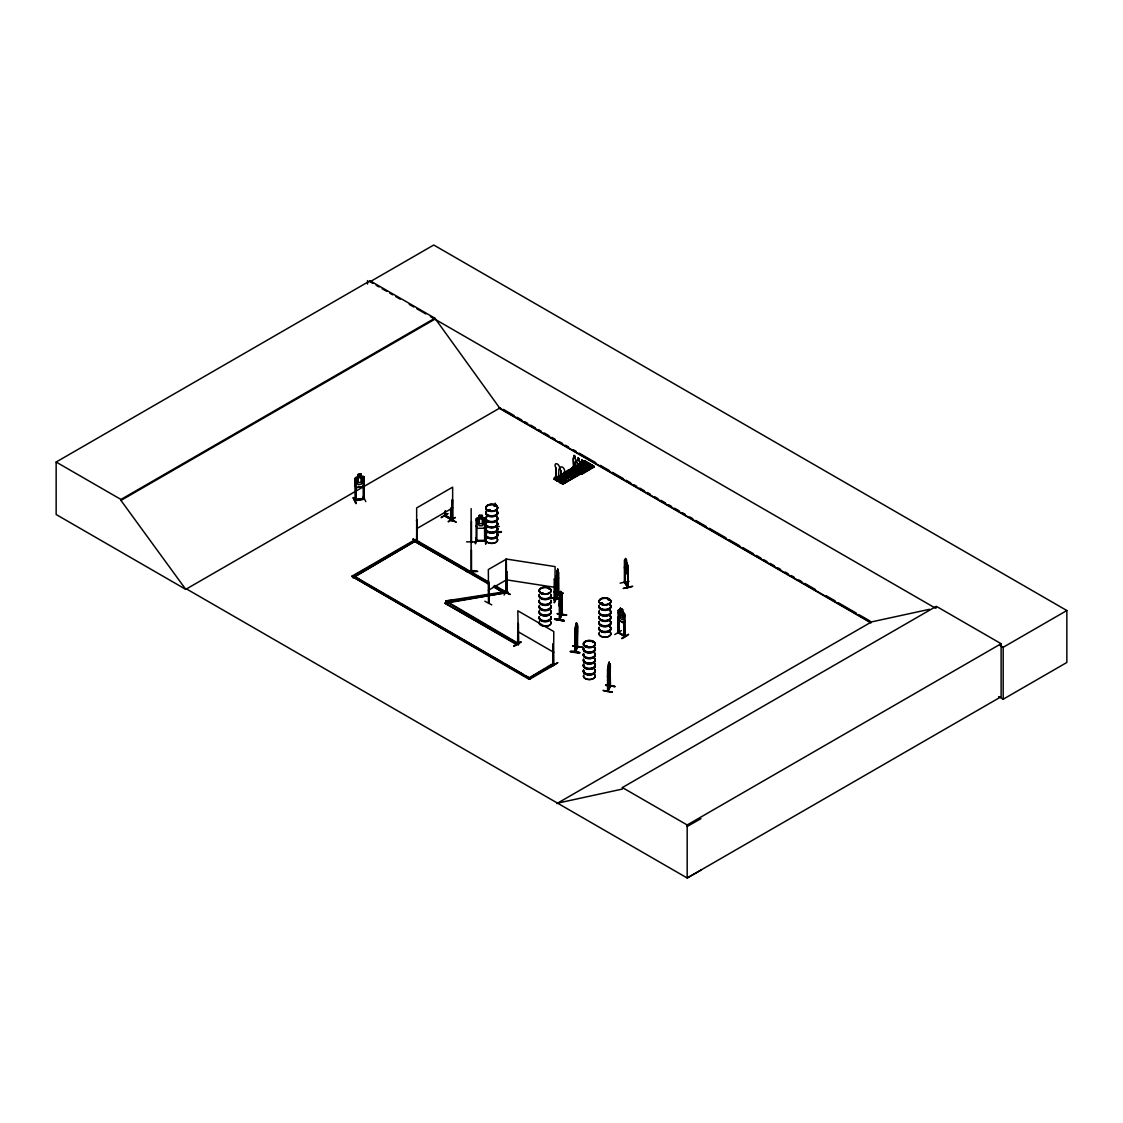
<?xml version="1.0" encoding="UTF-8"?>
<svg xmlns="http://www.w3.org/2000/svg" width="1123" height="1123" viewBox="0 0 1123 1123"><rect width="100%" height="100%" fill="white"/><g stroke="black" fill="none" stroke-linecap="round" stroke-linejoin="round"><path stroke-width="1.5" d="M558.426 592.256L554.004 602.377M556.278 598.306L556.292 575.973M556.84 597.955L556.826 577.11M556.671 597.604L558.791 593.084L558.145 593.491M558.763 593.183L556.629 598.377L556.98 573.348M558.342 479.156L558.945 469.33A3.187 1.853 59.5 0 0 558.945 465.652A3.187 1.853 59.5 0 0 555.731 463.841A3.187 1.853 59.5 0 0 555.731 467.505L555.927 477.429L557.261 477.415L556.376 477.865L556.166 476.461L554.327 477.542L555.225 479.746L571.818 469.961M563.409 482.314L563.886 472.572A3.187 1.853 59.5 0 0 564.027 468.81A3.187 1.853 59.5 0 0 560.812 467A3.187 1.853 59.5 0 0 560.812 470.663L560.868 481.051L562.342 480.405L561.64 483.044L561.893 480.405M563.549 482.23L564.027 472.488M575.187 468.123L575.495 461.623A2.12 1.235 59.5 0 0 575.187 458.717L575.173 456.303M575.271 468.066L575.495 461.623M579.117 470.397L579.524 463.841M582.584 472.39L582.991 465.834A2.12 1.235 59.5 0 0 582.683 462.929M556.292 582.781L556.615 584.802L558.342 577.573M558.229 580.675L558.454 577.587M559.324 604.342L559.577 606.364L561.725 599.177M609.803 673.758C611.151 663.946 607.964 683.191 607.627 675.92M551.688 597.998C576.661 600.973 534.997 595.808 559.535 598.391M551.772 597.717L559.535 598.826M561.079 598.671L560.967 599.331M559.886 619.419L559.858 598.629M559.886 618.661L559.296 619.882L559.324 619.082M562.062 593.899L561.444 615.039M561.486 614.407L562.118 613.888L559.675 619.924L559.998 594.895L559.479 596.018L561.458 591.975L560.91 593.155M574.906 651.944L577.531 646.567M574.948 651.944L574.878 629.694L577.348 624.599M575.538 651.649L576.436 626.311L575.678 632.712M577.713 626.072L577.096 647.213M608.09 690.589L610.407 685.479M610.238 685.844L607.571 691.347L607.543 669.013L609.242 662.107L609.213 664.802M607.571 691.263L608.217 690.21M610.393 665.392L609.761 686.616L610.07 665.349L610.463 686.237L607.936 691.431L608.427 666.402M554.706 619.475C583.062 624.093 535.559 615.629 563.928 620.921M554.832 619.124L564.041 620.598M564.041 620.261L554.846 618.773M570.358 651.677C575.973 649.389 588.48 655.776 570.372 651.593M570.47 651.354L579.693 652.786M612.372 692.105C592.467 688.16 610.098 692.47 612.358 692.147M556.896 476.966L556.826 476.84M573.292 468.333L573.292 466.817L576.001 467.73L576.001 468.628L573.432 467.168L574.414 467.112M579.215 470.34C574.695 465.034 581.307 479.661 577.292 462.676A2.12 1.235 59.5 0 1 577.601 460.135L578.261 457.693M577.713 469.288L578.036 470.93L578.345 469.386L577.376 469.442M581.335 471.211L580.844 464.627A2.12 1.235 59.5 0 1 581.068 462.129L581.925 459.77M580.844 471.548L581.84 471.393M581.195 471.744L580.689 471.099M484.841 601.212L491.776 604.89M627.687 572.056L627.224 574.035L627.56 565.192M559.577 596.032L559.296 604.413M575.229 628.206L574.85 629.708M627.982 587.343L627.673 566.16L627.996 587.469L624.416 581.616L625.16 582.079M572.014 476.854L570.807 475.955M572.786 476.25L571.733 477.093L570.666 476.264M584.479 467.014L584.465 466.087M585.336 466.719L584.465 466.227M587.764 468.277C589.926 467.505 587.371 470.326 587.624 468.193M577.798 646.862L575.271 652.112L575.271 628.824L576.562 622.774L575.818 624.669M471.478 521.226L471.478 542.563L471.52 541.202M471.141 508.607L471.141 571.439L471.562 570.189M488.575 510.305L489.502 509.674L490.302 510.572M490.246 510.474L488.94 510.404L489.347 509.73M541.412 592.79L542.872 592.916L541.174 593.042M548.417 588.859L548.88 588.887M585.265 646.118L586.655 645.767M585.336 646.034L586.487 645.851M600.875 603.528L601.661 602.953M592.607 641.949L593.323 642.188L592.354 642.202M593.351 642.356L592.986 642.567M608.273 599.794L608.905 599.542M620.093 583.132L629.105 581.377M556.432 476.615L554.594 478.777L557.471 480.405L559.31 478.244L559.577 479.746L556.067 477.879L556.629 477.163M560.588 482.455L560.588 480.181L562.033 480.588L561.275 481.262M574.078 467.21L573.993 468.726L573.727 466.438L572.505 467.168L573.053 468.614L572.323 468.193M555.604 477.682L556.067 478.117M413.039 539.279L419.525 543.378L416.787 541.89M419.82 542.858L413.039 538.97L419.876 543.237M555.731 467.505L555.801 477.893L559.31 479.324L559.31 478.244M556.797 476.91L556.713 479.788L555.674 479.198L555.674 476.924L555.52 479.296M471.099 541.3L471.534 542.451M624.739 621.019L623.967 623.237L618.759 620.233L618.099 617.285L618.857 620.177L624.009 623.068M557.275 477.345L556.475 477.935M562.23 480.546L559.128 482.216L577.475 471.534M356.033 487.649L363.08 486.441L364.147 483.788L363.108 486.498L356.033 487.649L355.065 485.192L355.065 478.342L358.181 477.008L358.083 474.383L361.129 473.962L361.03 476.615L362.532 477.219L362.532 481.992L361.03 484.28L358.209 484.729L356.707 482.932L356.707 478.159L358.209 477.064L358.111 474.439L361.03 474.06M557.106 570.933L557.752 569.024L557.626 581.939M557.106 571.775L557.513 570.723M558.187 593.618L558.131 570.358L556.376 576.001M556.98 574.204L557.626 572.562M556.98 578.977L557.626 577.334M354.826 500.507L364.02 499.019M363.178 498.373C363.641 500.83 362.125 497.629 364.02 498.261M558.735 572.337L558.566 593.646L558.117 570.47M554.06 592.088L563.367 593.365M553.962 592.27L563.353 593.337M484.378 528.217L485.529 525.704L484.448 528.315M506.768 571.733L505.855 571.789L506.768 571.733L506.782 592.719L505.954 592.719L510.024 594.39M504.087 595.05L506.922 589.715M505.982 592.762L506.319 571.789L506.796 592.467M554.257 579.089L555.099 579.215L554.257 579.089L554.088 600.075L554.888 600.215L555.099 566.596L505.94 558.987L505.926 592.649L506.782 592.719M554.074 599.5L555.183 599.219L554.902 600.187M555.197 600.005L554.257 600.089M555.197 599.247L554.299 599.85M353.085 498.008C361.887 515.26 347.681 485.754 356.159 503.244M447.951 513.688L441.311 517.268M514.222 646.062L520.988 641.823L513.899 645.964M621.412 630.536L614.8 634.551M560.124 594.937C560.559 584.592 562.525 599.668 560.026 602.588L559.619 601.409M560.166 592.495L560.644 591.442L560.166 593.351M566.568 615.179L557.443 613.551M559.563 618.759L561.949 614.351M561.654 614.604L559.324 619.84L559.324 597.534M575.818 625.525L576.31 623.63M575.243 628.276L575.762 624.528M577.11 624.262L576.534 625.483L576.464 622.76M575.201 630.747L575.074 651.565M575.144 638.397L577.011 634.383M577.11 634.397L575.229 638.538L574.878 636.502M572.969 646.062L582.318 647.185L573.095 645.725M574.948 651.186L577.138 646.792M577.461 646.848L575.158 651.537L575.201 650.779M608.498 663.988L608.975 662.949M608.498 664.844L608.975 663.805M609.242 664.662L610.028 663.918M607.824 667.581L609.789 663.468M608.189 670.122L608.048 691.389M605.648 685.381L614.997 686.504L605.662 684.946M444.526 515.85L456.05 522.265M450.87 518.349C453.776 520.749 442.673 513.436 445.298 515.485M445.227 511.007L445.199 516.257L445.466 510.881M451.572 519.556L451.488 507.385M517.521 644.363L518.264 644.714L517.815 623.405L517.619 644.377M518.264 643.956L517.506 643.549L518.503 644.574L518.433 623.756M618.043 632.74L624.753 636.502M618.955 617.341L618.787 633.091L618.324 631.758M625.062 635.646L618.324 632.516L625.076 636.362L618.787 632.558M475.913 537.931L475.45 543.841L475.984 538.324M416.352 541.23L417.335 540.177L416.647 540.612M452.611 519.851L451.811 520.693M494.429 504.915L494.78 505.869M565.627 473.162C567.915 470.677 567.747 475.717 565.627 473.274M567.578 473.625L565.894 472.895M570.695 476.32L572.463 475.829L572.267 477.008M584.157 466.775L585.336 466.368M488.996 509.884L489.712 510.698M494.457 505.855L493.938 505.855M542.802 592.818L541.651 592.846M601.802 603.823L601.633 603.079M602.602 603.795L601.198 603.795M608.975 599.682L608.245 599.752M355.907 499.819L354.84 499.721L363.305 498.64M355.907 500.577L355.752 479.577L355.851 500.339M363.992 498.486L363.291 498.612M363.291 499.37L363.094 478.398L364.02 478.454L363.95 499.3L364.119 476.868L363.052 476.138L356.103 477.401M561.907 615.109L561.458 591.975M577.559 647.283L577.376 624.5L577.138 647.339M610.028 686.139L610.056 663.819M355.093 478.398L356.061 477.331M625.469 558.356L624.978 565.824L626.494 570.316L626.634 560.04C624.29 555.927 626.69 562.553 624.416 560.124L624.402 582.416L627.687 587.526L627.659 565.178L626.634 562.595M475.984 540.991L485.529 540.991M488.898 602.125L488.926 602.939M505.771 591.835L506.782 591.961M476.84 540.177L476.18 541.244L476.138 518.854L479.367 518.026M476.236 518.938L477.135 517.998M417.096 540.795L417.026 520.061L416.591 541.37M493.98 505.673L493.797 505.645M489.895 510.544L489.895 509.814M601.395 603.037L601.395 603.767M586.81 646.385L585.308 646.258M618.141 632.768L618.169 610.393L618.871 609.887L624.739 614.253L624.037 612.863M618.169 610.393L618.871 609.887M484.56 540.233L485.529 540.233M485.389 540.444L476.18 540.486M625.132 582.851L625.09 570.681M574.906 469.639L586.824 462.072L584.55 460.781L572.126 468.403L575.804 470.172L572.393 467.968C565.683 469.596 580.605 473.471 570.554 469.049M574.597 469.077L586.824 462.241L584.55 460.963L585.167 461.511L554.565 479.367L572.576 468.67M572.912 468.417L573.32 469.077M574.316 469.189L575.846 470.326L557.766 480.995L556.826 480.63L575.804 469.891M554.13 479.128L558.005 481.276L575.594 470.383M576.843 470.691L588.48 463.055L590.754 464.332L578.836 471.913M590.445 464.543L578.106 471.506L590.768 464.515L588.48 463.238L589.112 463.785L577.011 470.902M590.726 465.778C596.804 468.431 588.129 466.256 591.947 465.048L594.418 466.817L582.304 473.906L577.292 471.618M561.318 480.476L564.658 482.89L564.392 481.388L562.553 483.564L559.675 481.935L561.247 479.619L559.408 480.7L560.307 482.904L577.91 471.997M577.882 471.955L560.096 482.609M578.527 471.73L578.542 470.621L579.931 470.004L579.931 470.902M578.682 471.716L576.436 470.34L577.657 468.712L577.657 469.625M581.503 472.937L581.307 470.818L579.903 471.435L580.521 472.895L592.397 465.484L580.479 472.909M580.928 473.485L580.226 472.937L562.188 483.774M580.015 472.629L592.397 465.484M562.777 484.111L581.153 473.766L580.872 473.05L562.848 484.153M580.619 473.471L577.461 471.393L563.648 479.549M582.332 473.934L581.911 473.681M579.917 472.46L591.947 465.231L594.095 466.663M594.053 466.621L581.995 473.738L583.399 471.997L582.009 473.344L580.086 472.264M488.87 582.135L488.673 603.107L488.631 581.995L415.285 539.587L351.78 576.267L529.284 679.401L553.092 665.658L553.19 643.83L553.639 665.139L553.12 663.819M510.039 594.446L503.258 590.516M488.603 602.77L488.337 569.543L506.319 559.156L506.613 592.705M573.558 467.477L573.348 460.402A2.12 1.235 59.5 0 1 573.671 457.861L573.755 457.805M575.187 458.717L575.271 456.794M573.348 460.402L573.755 467.21L573.727 466.438M579.117 460.991L579.215 459.068L579.117 460.991A2.12 1.235 59.5 0 1 579.44 463.883M560.812 470.663L561.009 481.191M581.068 462.129L581.167 462.072A2.12 1.235 59.5 0 0 580.844 464.627L580.226 464.501M572.674 467.982L573.895 466.536M564.027 472.895C574.078 477.317 559.156 473.443 565.866 471.814L569.277 474.018L565.866 471.814M567.494 470.86C577.545 475.268 562.623 471.393 569.333 469.779L572.744 471.969L569.333 469.779M578.977 464.248L580.198 463.532M583.328 461.497C589.393 464.15 580.717 461.988 584.55 460.781M584.55 460.963L554.046 479.072L572.393 467.968M560.531 475.773L554.495 479.339L571.733 469.933M563.535 474.004L571.074 469.554M572.66 468.389L584.985 461.216M574.597 468.347L576.001 467.73M586.388 461.988L574.162 469.203L586.824 462.072M575.804 470.158L557.485 481.009L557.738 479.465L559.577 478.384M556.811 480.602L574.962 470.004M556.896 480.672L575.144 469.919M582.907 465.891L582.991 465.834A2.12 1.235 59.5 0 0 582.584 462.985L582.655 460.823M582.907 466.34C588.985 468.993 580.31 466.817 584.128 465.624L586.403 466.901M585.223 464.978C591.288 467.631 582.612 465.455 586.445 464.262L588.719 465.54M587.259 463.771C593.337 466.424 584.662 464.262 588.48 463.055M576.422 470.34L588.606 463.518M576.604 470.663L588.929 463.49M569.108 476.054C579.159 480.476 564.237 476.601 570.947 474.973L574.344 477.163L570.947 474.973M572.576 474.018C582.626 478.426 567.705 474.552 574.414 472.937L577.812 475.127L574.414 472.937M575.636 472.207C585.687 476.629 570.765 472.755 577.461 471.127M559.422 482.23L577.461 471.393M559.787 482.595L578.134 471.772M578.415 471.688L590.754 464.332M582.683 472.334L580.858 471.604M586.374 468.347C592.453 471 583.778 468.824 587.596 467.617L589.87 469.091L587.596 467.617M588.691 466.986C594.755 469.639 586.08 467.463 589.912 466.256L592.186 467.73L589.912 466.256M559.408 482.048L562.82 483.985L562.82 482.623L564.658 481.542M562.553 484.139L580.886 473.316M581.56 473.485L593.786 466.27M581.854 473.667L594.221 466.34M417.265 520.202L416.422 520.412M451.741 520.805L452.415 499.637L452.148 520.89M455.994 521.942L444.652 515.92L444.61 512.397M450.885 508.775L450.646 519.373L450.646 508.901M448.161 521.549C455.741 517.745 459.602 514.474 448.47 521.774M514.18 646.062L520.932 642.117M552.993 664.802L553.19 643.83M618.338 611.796L618.955 612.147M624.149 635.464L624.079 636.179L624.374 615.236L624.823 636.53L624.739 614.197M624.992 615.586L624.149 615.376M552.881 664.17L553.892 664.212L552.993 664.044M550.41 666.599C554.973 665.378 564.672 658.064 550.452 666.95M621.595 638.426C633.133 630.803 628.347 635.548 621.974 638.622M186.586 588.971L185.857 589.407L56.15 514.516L56.15 462.044L370.085 280.792L434.896 318.202L499.707 408.098L870.774 622.339M370.085 280.792L370.085 281.761L433.745 245.011L1066.85 610.533L1066.85 662.472L1003.19 699.222L998.642 696.583M56.15 462.044L120.961 499.454L434.896 318.202M700.92 870.157L687.178 877.989L186.502 588.929L185.758 589.35L120.961 500.423L434.896 319.171M185.758 589.35L500.437 407.677M416.661 528.694L452.653 507.919M356.328 574.288L366.94 568.154M369.986 566.399L374.535 563.774M377.567 562.019L415.285 540.233L419.791 542.83M445.129 602.672L507.891 592.411L445.129 603.332L516.931 644.125L518.25 643.367L445.957 600.889L507.414 591.372L507.891 592.411M488.337 590.333L506.319 579.931M503.946 592.284L505.252 591.526L503.946 592.93L493.446 586.22M445.129 603.332L516.931 644.784L518.054 643.914M620.387 610.758L620.387 608.203L619.278 615.909L620.387 618.591L622.451 619.784L623.56 618.38L623.56 613.607L622.451 609.564L620.387 608.371M622.521 609.522L622.605 612.035M351.78 576.267L529.284 678.741L553.092 664.998L551.772 664.24L529.284 677.885L544.276 669.224M547.28 667.497L551.772 664.9L553.092 665.658M556.84 803.591L871.518 621.903L929.493 609.298M557.57 803.156L622.381 789.062L622.381 787.56L936.315 606.308L1001.126 643.718L1001.126 696.737L687.178 877.989L687.178 824.97L1001.126 643.718M936.315 607.81L935.585 608.245L430.376 316.56M1000.186 645.543L1003.19 647.283L1066.85 610.533M687.178 826.486L700.92 818.653M567.41 473.527L565.585 473.106M587.764 468.123L587.511 468.824M570.975 476.054L572.744 476.306M490.147 510.684L488.702 510.572A5.966 3.439 0 0 0 497.686 507.596A5.966 3.439 0 0 0 488.744 504.62A5.966 3.439 0 0 0 488.744 510.586M586.487 646.413L585.869 646.188M505.841 591.61L506.768 591.751M505.841 592.368L506.754 592.495M554.158 599.092L555.099 599.233M574.134 455.405L573.671 457.861M560.882 480.588L564.392 482.469L564.392 481.388M363.936 499.272L355.036 500.718L355.036 499.96M580.535 463.813L580.114 464.557M581.082 464.557L580.38 464.711M588.48 468.824L587.624 468.768M624.795 561.556L624.809 582.921M624.753 559.745L627.322 563.69M627.589 565.22L627.224 563.718M624.416 566.975L624.837 570.021M627.532 586.683L624.837 581.588M623.377 588.41C628.557 588.087 641.472 583.707 623.405 588.452M361.002 476.559L364.147 476.924M355.121 500.69L354.924 479.718L355.851 479.76M363.276 496.338L365.817 501.644M445.957 600.889L457.917 599.682M461.328 599.163L464.74 598.629M468.151 598.096L471.562 597.576M474.973 597.043L486.933 595.19M490.344 594.671L500.577 593.084M503.988 592.551L507.414 592.032L507.891 593.056M495.748 504.971L495.201 503.188L495.622 505.982L495.229 504.929M496.184 526.547L499.3 526.462M496.633 532.134L501.293 531.572L501.405 532.288M496.731 532.864L501.405 532.246M476.18 540.205L476.938 540.233M484.49 541.202L485.459 541.216L476.18 541.244M557.626 571.705L556.98 581.026L556.643 579.861M355.724 499.581L362.996 498.43M601.563 603.009L602.63 603.318M601.661 603.219L602.461 603.149M585.953 645.613L587.09 645.978M444.848 515.724L444.848 512.256M445.185 516.201L445.115 515.429M451.334 518.924L445.536 515.569M450.983 518.419L451.264 519.64M618.787 632.333L618.478 631.814M618.338 632.572L618.338 616.99M517.857 644.181L518.517 644.546L517.815 610.786L553.807 631.561L553.471 665.083M576.436 625.469L576.843 630.214L575.678 634.762L575.271 633.597M466.536 541.833L476.082 541.932M471.463 550.116L471.52 570.849M466.536 571.031C482.792 572.239 480.125 570.596 466.536 571.396M466.536 571.467L476.082 571.41M479.268 515.443L482.399 515.387L482.399 517.998L485.529 518.896L485.613 543.771M477.177 518.082L484.378 518.082M476.082 520.398L476.938 520.216L476.84 541.244M485.417 520.398L484.56 520.216L484.659 541.244M477.107 528.315L476.236 525.69L477.107 528.315L484.448 528.245M485.585 538.226L486.034 543.799M477.036 540.64L484.462 540.64M580.9 463.953L580.226 464.641M574.05 455.447L575.088 456.359M580.928 471.351L581.124 470.719M557.064 573.334L556.966 570.765L556.98 583.581M505.94 579.763L555.099 587.371M560.096 592.354L559.998 594.895M557.331 613.734L566.666 615.011L557.317 613.874M572.983 645.907L582.219 647.353M605.662 685.227L614.899 686.672M627.617 587.469L627.575 586.669M485.613 538.254L485.655 543.785M451.123 519.64L451.264 507.526M618.703 633.105L618.717 612.274M556.811 477.598L556.096 477.486M578.163 457.735L579.089 458.872M556.854 597.464L554.439 602.798M582.514 461.988L584.788 463.266M578.977 464.066L581.251 465.54M579.931 470.004L579.763 470.621M578.036 470.93L577.222 469.091L578.036 469.414M574.092 468.656L573.404 466.761M555.52 477.022L556.713 477.514M561.795 482.946L560.756 482.357L560.756 480.083M447.628 513.576L441.311 517.703M370.085 281.761L373.103 283.501M376.121 285.242L379.139 286.983M382.143 288.723L386.663 291.334M389.681 293.075L392.699 294.816M395.717 296.556L400.237 299.167M409.277 304.389L413.797 307M416.815 308.741L425.856 313.949M503.469 409.418L514.067 415.538M517.099 417.293L521.648 419.918M524.666 421.658L527.698 423.413M530.73 425.154L535.278 427.779M538.31 429.533L541.328 431.288M544.36 433.029L548.908 435.654M551.94 437.409L554.959 439.149M559.507 441.774L562.539 443.529M565.571 445.269L568.589 447.024M573.137 449.649L576.169 451.39M579.201 453.145L595.864 462.76M600.398 465.385L609.494 470.635M612.512 472.376L623.125 478.496M626.143 480.251L630.691 482.876M633.723 484.617L636.755 486.371M639.787 488.126L644.321 490.737M647.353 492.492L650.385 494.246M654.92 496.857L657.952 498.612M660.984 500.367L665.532 502.992M668.564 504.732L671.582 506.487M674.614 508.228L679.162 510.853M682.194 512.607L685.212 514.348M689.761 516.973L692.793 518.728M695.825 520.468L706.423 526.589M709.455 528.343L726.118 537.959M729.136 539.714L739.748 545.834M742.766 547.575L753.379 553.709M756.397 555.45L760.945 558.075M763.977 559.83L767.009 561.57M770.041 563.325L774.575 565.95M777.607 567.691L780.639 569.445M785.174 572.07L788.206 573.811M791.238 575.566L794.27 577.306M798.818 579.931L801.836 581.686M804.868 583.427L815.466 589.561M826.079 595.681L835.161 600.917M838.193 602.672L856.372 613.158M859.39 614.913L870.002 621.033M498.71 407.958L870.999 622.9M620.317 608.245L622.605 609.48M618.085 612.849L624.739 616.667M494.766 585.462L505.252 591.526M422.795 544.571L472.264 573.137M475.268 574.864L488.758 582.655M496.254 586.978L503.75 591.316M488.954 583.623L413.98 540.991M415.482 541.862L488.954 584.283M493.446 586.88L502.444 592.074M517.815 631.561L553.807 652.337M445.957 601.535L516.748 643.156M363.515 582.177L354.391 576.267L530.589 678.643L526.041 676.004M366.547 583.932L384.782 594.446M387.814 596.201L398.44 602.335M401.487 604.09L501.742 661.98M504.774 663.735L522.995 674.249M622.381 787.56L687.178 824.97M581.826 459.826L582.556 460.879M484.378 518.026L485.417 518.938M586.978 462.55L586.22 462.115M561.36 591.947L561.486 615.165M486.484 522.097L486.526 522.139A5.966 3.439 0 0 0 491.72 527.333A5.966 3.439 0 0 0 496.885 522.167M625.679 559.212L626.325 561.079L625.679 560.054M624.767 570.007L627.322 574.021M625.076 636.362L624.079 636.109L624.374 622.156M607.95 672.916L608.357 674.081L609.522 669.533L609.143 662.093M509.884 594.432L503.118 590.586M417.335 540.935L417.335 540.177M607.515 675.906L607.796 677.843M559.212 604.328L559.465 606.35M1003.19 647.283L1003.19 699.222M608.455 663.875L608.455 666.43M583.23 471.899L583.399 472.909M580.802 471.028L580.689 472.615M577.334 469.021L577.334 470.537M557.752 569.024L557.738 571.719M556.166 476.461L556.166 477.808M485.318 540.177L485.318 541.244M479.268 515.387L479.268 517.998M452.415 499.637L452.611 520.609L452.653 487.143L416.661 507.919L416.661 541.328M417.026 520.061L416.928 540.851M367.544 280.596L367.544 284.035M120.961 499.454L120.961 500.423M594.502 646.904A5.952 3.439 0 0 1 590.122 652.028A5.952 3.439 0 0 1 583.595 647.732M594.488 653.6A5.938 3.425 0 0 1 590.122 658.71A5.938 3.425 0 0 1 583.609 654.428M594.572 653.235A6.036 3.481 0 0 1 590.136 658.429A6.036 3.481 0 0 1 583.525 654.077M594.572 652.94A6.036 3.481 0 0 1 590.136 658.134A6.036 3.481 0 0 1 583.525 653.783M594.572 647.508A6.036 3.481 0 0 1 590.136 652.702A6.036 3.481 0 0 1 583.525 648.35M594.572 647.213A6.036 3.481 0 0 1 590.136 652.407A6.036 3.481 0 0 1 583.525 648.055M594.488 647.859A5.938 3.425 0 0 1 590.122 652.982A5.938 3.425 0 0 1 583.609 648.687M594.502 652.631A5.952 3.439 0 0 1 590.122 657.755A5.952 3.439 0 0 1 583.595 653.46M594.516 658.19A5.966 3.439 0 0 1 590.122 663.328A5.966 3.439 0 0 1 583.595 659.019M594.488 658.064A5.924 3.425 0 0 1 590.88 663.089A5.924 3.425 0 0 1 583.427 659.777M594.488 674.404A5.924 3.425 0 0 1 590.122 679.513A5.966 3.439 0 0 1 583.595 675.358M583.623 675.232A5.924 3.425 0 0 0 590.122 679.513A5.966 3.439 0 0 0 594.516 674.53M594.516 658.625A5.966 3.439 0 0 1 590.122 663.763A5.966 3.439 0 0 1 583.595 659.454M594.488 664.198A5.938 3.425 0 0 1 590.122 669.322A5.938 3.425 0 0 1 583.609 665.027M594.502 663.244A5.952 3.439 0 0 1 590.122 668.367A5.952 3.439 0 0 1 583.595 664.072M594.488 669.94A5.938 3.425 0 0 1 590.122 675.049A5.938 3.425 0 0 1 583.609 670.768M594.572 669.575A6.036 3.481 0 0 1 590.136 674.769A6.036 3.481 0 0 1 583.525 670.417M594.572 669.28A6.036 3.481 0 0 1 590.136 674.474A6.036 3.481 0 0 1 583.525 670.122M594.502 668.971A5.952 3.439 0 0 1 590.122 674.095A5.952 3.439 0 0 1 583.595 669.799M594.572 663.847A6.036 3.481 0 0 1 590.136 669.041A6.036 3.481 0 0 1 583.525 664.69M594.572 663.553A6.036 3.481 0 0 1 590.136 668.746A6.036 3.481 0 0 1 583.525 664.395M594.488 658.92A5.938 3.425 0 0 1 590.88 663.96A5.938 3.425 0 0 1 583.413 660.647M496.885 517.366A5.952 3.439 0 0 1 491.72 522.518A5.952 3.439 0 0 1 486.568 517.366M496.956 517.015A6.036 3.481 0 0 1 491.72 522.237A6.036 3.481 0 0 1 486.498 517.015M496.885 521.984A5.966 3.439 0 0 1 491.72 527.136A5.966 3.439 0 0 1 486.568 521.984M496.956 511.274A6.036 3.481 0 0 1 491.72 516.51A6.036 3.481 0 0 1 486.498 511.274M496.885 516.412A5.952 3.439 0 0 1 491.72 521.563A5.952 3.439 0 0 1 486.568 516.412M496.871 511.639A5.938 3.425 0 0 1 491.72 516.777A5.938 3.425 0 0 1 486.582 511.639M496.956 516.72A6.036 3.481 0 0 1 491.72 521.942A6.036 3.481 0 0 1 486.498 516.72M496.956 510.979A6.036 3.481 0 0 1 491.72 516.215A6.036 3.481 0 0 1 486.498 510.979M496.885 510.67A5.952 3.439 0 0 1 491.72 515.836A5.952 3.439 0 0 1 486.568 510.67M496.885 533.706A5.952 3.439 0 0 1 491.72 538.858A5.952 3.439 0 0 1 486.568 533.706M496.956 533.355A6.036 3.481 0 0 1 491.72 538.577A6.036 3.481 0 0 1 486.498 533.355M496.885 538.324A5.966 3.439 0 0 1 491.72 543.476A5.966 3.439 0 0 1 486.568 538.324M496.857 538.198A5.924 3.425 0 0 1 491.72 543.335A5.924 3.425 0 0 1 486.596 538.198M496.857 522.714A5.924 3.425 0 0 1 491.72 527.852A5.924 3.425 0 0 1 486.596 522.714M496.885 522.406A5.966 3.439 0 0 1 491.72 527.571A5.966 3.439 0 0 1 486.568 522.406M496.956 527.613A6.036 3.481 0 0 1 491.72 532.849A6.036 3.481 0 0 1 486.498 527.613M496.885 532.751A5.952 3.439 0 0 1 491.72 537.903A5.952 3.439 0 0 1 486.568 532.751M496.871 527.978A5.938 3.425 0 0 1 491.72 533.116A5.938 3.425 0 0 1 486.582 527.978M496.956 533.06A6.036 3.481 0 0 1 491.72 538.282A6.036 3.481 0 0 1 486.498 533.06M496.956 527.319A6.036 3.481 0 0 1 491.72 532.555A6.036 3.481 0 0 1 486.498 527.319M496.885 527.01A5.952 3.439 0 0 1 491.72 532.176A5.952 3.439 0 0 1 486.568 527.01M599.247 616.316A5.91 3.411 0 0 0 605.732 620.584A5.91 3.411 0 0 0 610.084 615.488A5.966 3.439 0 0 1 605.732 620.738A5.966 3.439 0 0 1 599.191 616.443M610.112 605.269A5.952 3.439 0 0 1 605.732 610.393A5.952 3.439 0 0 1 599.205 606.097M610.112 604.3A5.952 3.439 0 0 1 605.732 609.438A5.952 3.439 0 0 1 599.205 605.143M610.112 610.996A5.952 3.439 0 0 1 605.732 616.12A5.952 3.439 0 0 1 599.205 611.824M610.182 610.645A6.036 3.481 0 0 1 605.746 615.839A6.036 3.481 0 0 1 599.12 611.488M610.182 610.351A6.036 3.481 0 0 1 605.746 615.544A6.036 3.481 0 0 1 599.12 611.193M610.112 610.042A5.952 3.439 0 0 1 605.732 615.165A5.952 3.439 0 0 1 599.205 610.87M610.182 604.918A6.036 3.481 0 0 1 605.746 610.112A6.036 3.481 0 0 1 599.12 605.746M610.182 604.623A6.036 3.481 0 0 1 605.746 609.817A6.036 3.481 0 0 1 599.12 605.451M610.126 615.797A5.966 3.439 0 0 1 605.732 620.935A5.966 3.439 0 0 1 599.191 616.625M610.084 616.33A5.924 3.425 0 0 1 605.732 621.426A5.924 3.425 0 0 1 599.233 617.159M610.126 631.954A5.966 3.439 0 0 1 605.732 637.078A5.966 3.439 0 0 1 599.191 632.782M610.112 621.609A5.952 3.439 0 0 1 605.732 626.732A5.952 3.439 0 0 1 599.205 622.437M610.098 620.654A5.938 3.425 0 0 1 605.732 625.764A5.938 3.425 0 0 1 599.219 621.482M610.112 627.336A5.952 3.439 0 0 1 605.732 632.46A5.952 3.439 0 0 1 599.205 628.164M610.182 626.985A6.036 3.481 0 0 1 605.746 632.179A6.036 3.481 0 0 1 599.12 627.827M610.182 626.69A6.036 3.481 0 0 1 605.746 631.884A6.036 3.481 0 0 1 599.12 627.532M610.112 626.381A5.952 3.439 0 0 1 605.732 631.505A5.952 3.439 0 0 1 599.205 627.21M610.182 621.258A6.036 3.481 0 0 1 605.746 626.452A6.036 3.481 0 0 1 599.12 622.086M610.182 620.963A6.036 3.481 0 0 1 605.746 626.157A6.036 3.481 0 0 1 599.12 621.791M610.126 632.137A5.966 3.439 0 0 1 605.732 637.274A5.966 3.439 0 0 1 599.191 632.965M550.86 605.564A5.924 3.425 0 0 1 545.132 609.873A5.966 3.439 0 0 1 539.377 605.676M539.405 605.564A5.924 3.425 0 0 0 545.132 609.873A5.966 3.439 0 0 0 550.888 605.676M550.874 595.344A5.938 3.425 0 0 1 545.132 599.654A5.938 3.425 0 0 1 539.391 595.344M550.874 594.39A5.938 3.425 0 0 1 545.132 598.699A5.938 3.425 0 0 1 539.391 594.39M550.874 601.072A5.938 3.425 0 0 1 545.132 605.395A5.938 3.425 0 0 1 539.391 601.072M550.958 600.735A6.036 3.481 0 0 1 545.132 605.115A6.036 3.481 0 0 1 539.307 600.735M550.958 600.44A6.036 3.481 0 0 1 545.132 604.82A6.036 3.481 0 0 1 539.307 600.44M550.874 600.117A5.938 3.425 0 0 1 545.132 604.427A5.938 3.425 0 0 1 539.391 600.117M550.958 594.993A6.036 3.481 0 0 1 545.132 599.387A6.036 3.481 0 0 1 539.307 594.993M550.958 594.699A6.036 3.481 0 0 1 545.132 599.092A6.036 3.481 0 0 1 539.307 594.699M550.86 606.42A5.924 3.425 0 0 1 545.132 610.73A5.924 3.425 0 0 1 539.405 606.42M550.86 621.903A5.924 3.425 0 0 1 548.74 625.511A5.924 3.425 0 0 1 542.17 625.75M540.935 625.202A5.924 3.425 0 0 1 539.405 621.903M550.888 606.097A5.966 3.439 0 0 1 545.132 610.435A5.966 3.439 0 0 1 539.377 606.097M550.874 611.684A5.938 3.425 0 0 1 545.132 615.994A5.938 3.425 0 0 1 539.391 611.684M550.874 610.73A5.938 3.425 0 0 1 545.132 615.039A5.938 3.425 0 0 1 539.391 610.73M550.874 617.411A5.938 3.425 0 0 1 545.132 621.735A5.938 3.425 0 0 1 539.391 617.411M550.958 617.074A6.036 3.481 0 0 1 545.132 621.454A6.036 3.481 0 0 1 539.307 617.074M550.958 616.78A6.036 3.481 0 0 1 545.132 621.159A6.036 3.481 0 0 1 539.307 616.78M550.874 616.457A5.938 3.425 0 0 1 545.132 620.766A5.938 3.425 0 0 1 539.391 616.457M550.958 611.333A6.036 3.481 0 0 1 545.132 615.727A6.036 3.481 0 0 1 539.307 611.333M550.958 611.038A6.036 3.481 0 0 1 545.132 615.432A6.036 3.481 0 0 1 539.307 611.038M550.888 622.016A5.966 3.439 0 0 1 548.754 625.637A5.966 3.439 0 0 1 542.142 625.89M539.966 624.627A5.966 3.439 0 0 1 539.377 622.016M577.278 631.337L577.124 634.439L577.376 631.351M560.784 594.137L560.026 600.538L560.784 594.137M609.115 665.644L608.357 672.045L609.115 665.644M483.859 523.711L482.286 525.746L479.367 525.746L477.808 523.711L477.808 518.938L479.367 518.082L479.367 515.471L482.286 515.527L482.286 518.082L483.859 518.938L483.859 523.711M415.285 541.104L353.085 577.671L415.285 541.104M360.525 474.566L358.714 474.861L358.714 475.703L360.525 475.422L360.525 474.566M361.03 477.472L358.209 477.921L358.209 482.693L361.03 482.23L361.03 477.472M501.307 531.923L496.633 532.484L501.307 531.923M481.767 515.948L479.886 515.948L479.886 516.805L481.767 516.805L481.767 515.948M482.286 518.938L479.367 518.938L479.367 523.711L482.286 523.711L482.286 518.938M622.086 609.775L620.752 609.003L622.086 610.631L622.086 609.775M622.451 612.961L620.387 611.768L620.387 616.541L622.451 617.734L622.451 612.961M626.494 563.493L625.511 561.907L625.511 566.68L626.494 568.266L626.494 563.493M586.374 646.778A5.938 3.425 0 0 0 595.288 643.802A5.938 3.425 0 0 0 586.374 640.84A5.938 3.425 0 0 0 586.374 646.778M586.374 647.269A5.938 3.425 0 0 0 595.288 644.307A5.938 3.425 0 0 0 586.374 641.331A5.938 3.425 0 0 0 586.374 647.269M586.374 646.988A5.966 3.439 0 0 0 595.316 644.012A5.966 3.439 0 0 0 586.374 641.022A5.966 3.439 0 0 0 586.374 646.988M488.758 511.049A5.938 3.425 0 0 0 497.671 508.073A5.938 3.425 0 0 0 488.758 505.111A5.938 3.425 0 0 0 488.758 511.049M488.744 510.768A5.966 3.439 0 0 0 497.686 507.793A5.966 3.439 0 0 0 488.744 504.803A5.966 3.439 0 0 0 488.744 510.768M601.984 604.188A5.952 3.439 0 0 0 610.912 601.212A5.952 3.439 0 0 0 601.984 598.236A5.952 3.439 0 0 0 601.984 604.188M601.998 604.665A5.924 3.425 0 0 0 610.884 601.703A5.924 3.425 0 0 0 601.998 598.741A5.924 3.425 0 0 0 601.998 604.665M601.97 604.385A5.966 3.439 0 0 0 610.926 601.409A5.966 3.439 0 0 0 601.97 598.419A5.966 3.439 0 0 0 601.97 604.385M542.142 593.463A5.966 3.439 0 0 0 551.098 590.473A5.966 3.439 0 0 0 542.142 587.497A5.966 3.439 0 0 0 542.142 593.463M542.17 593.927A5.924 3.425 0 0 0 551.056 590.965A5.924 3.425 0 0 0 542.17 588.003A5.924 3.425 0 0 0 542.17 593.927M542.142 593.646A5.966 3.439 0 0 0 551.098 590.67A5.966 3.439 0 0 0 542.142 587.694A5.966 3.439 0 0 0 542.142 593.646"/></g></svg>
